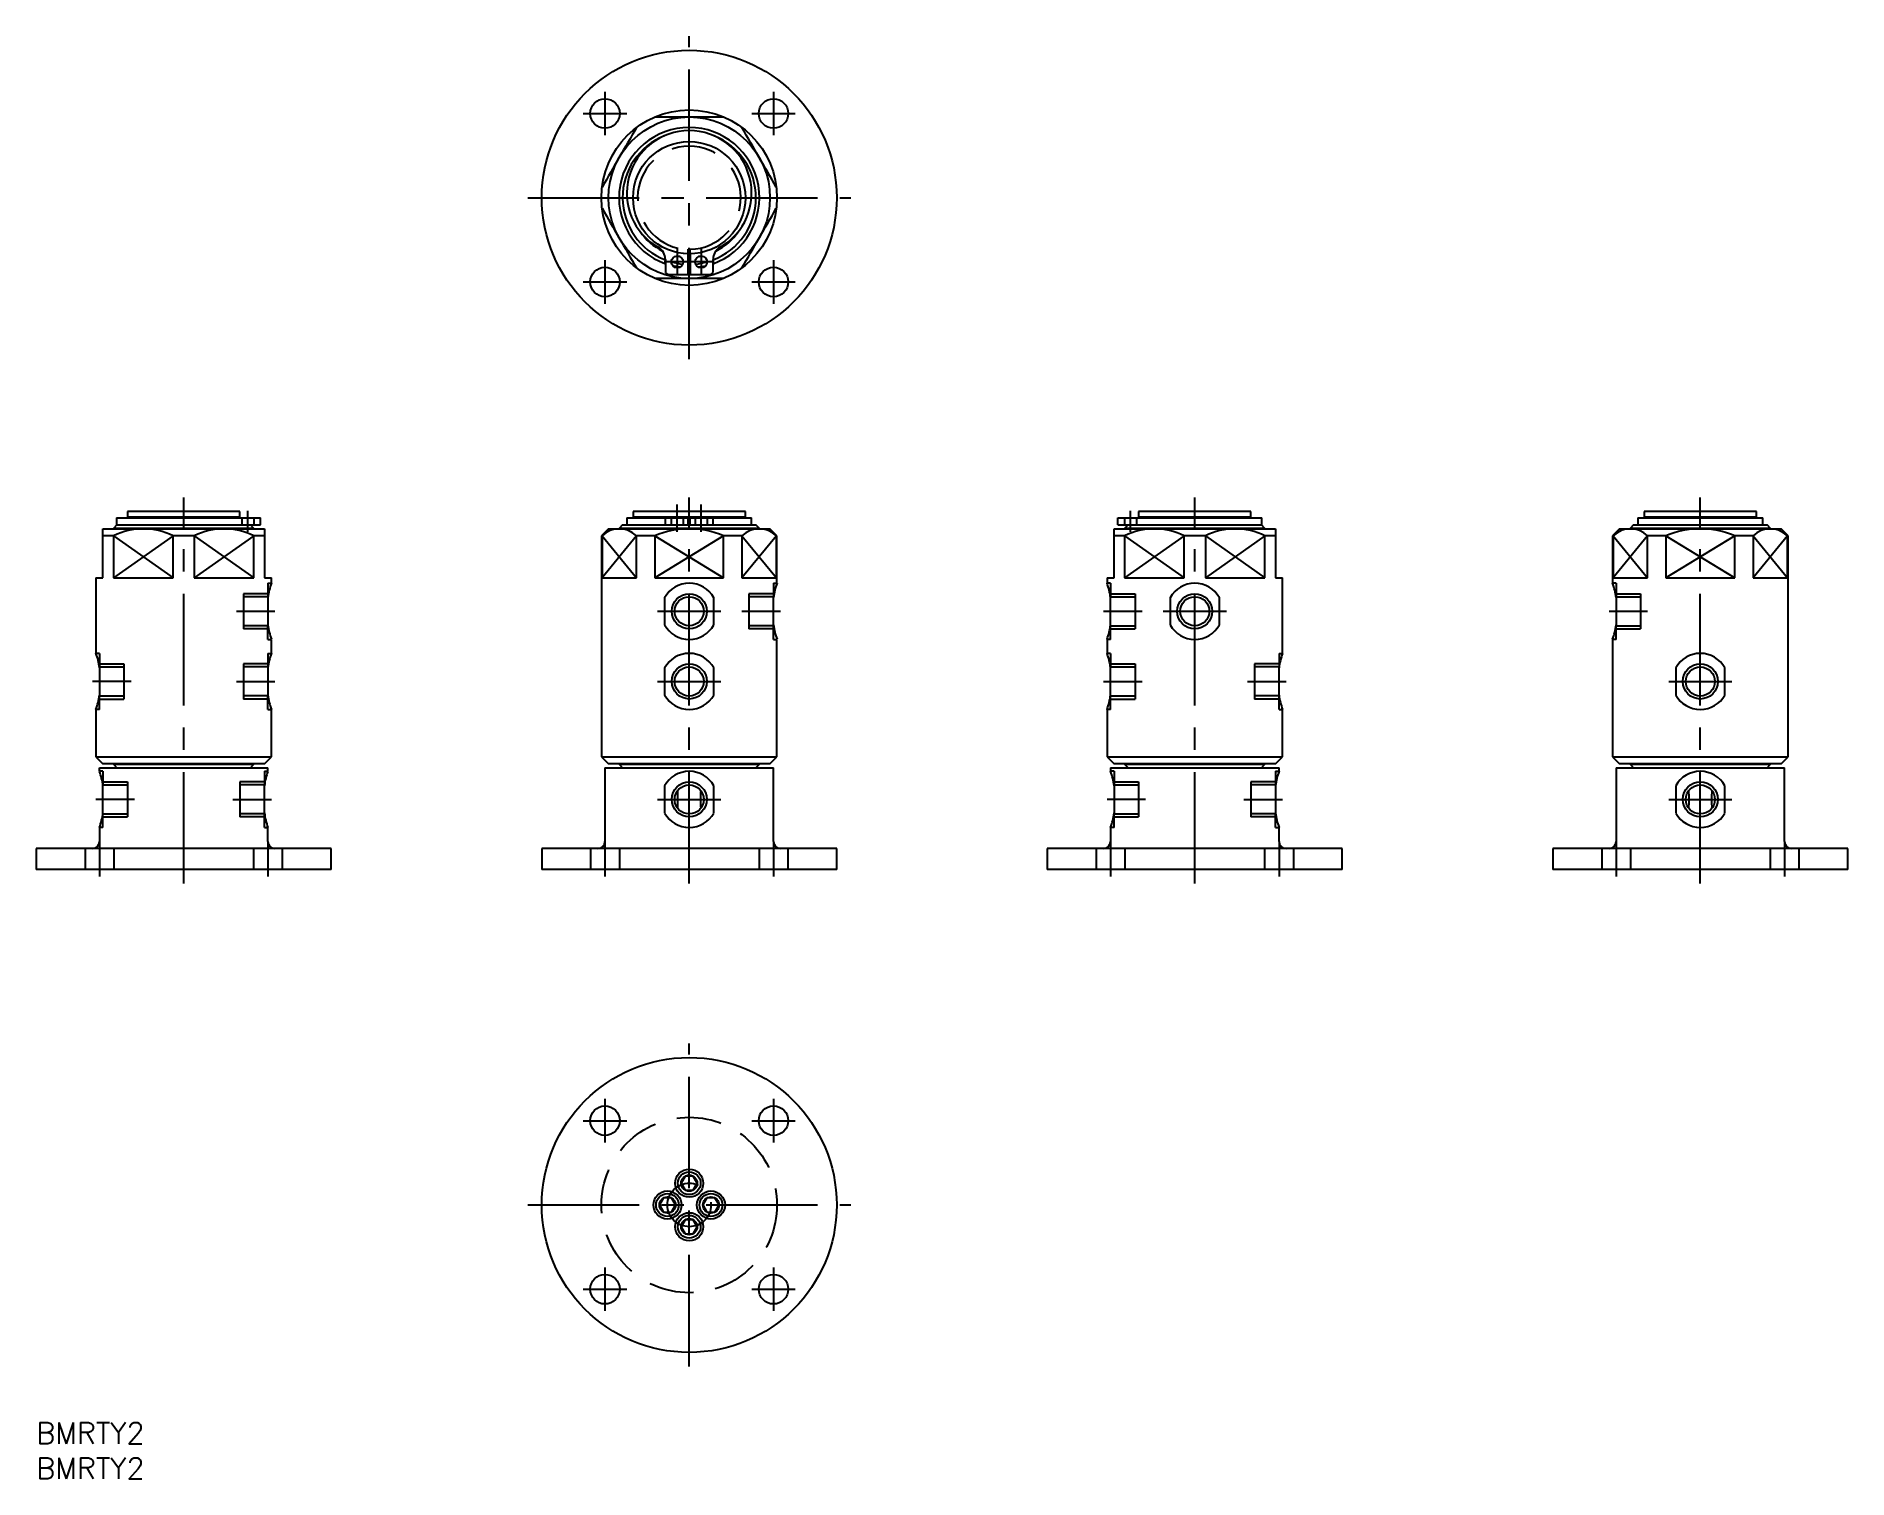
# Model space of a CAD drawing. Extents: x 0 to 258, y -8 to 197.
import ezdxf

# ---------------------------------------------------------------- set-up
doc = ezdxf.new("R2010")
doc.units = 0
doc.header["$LTSCALE"] = 0.5
doc.linetypes.add('CENTER', pattern=[50.8, 31.75, -6.35, 6.35, -6.35])
doc.linetypes.add('DASHED', pattern=[19.05, 12.7, -6.35])
for name, color, linetype in [('MSM_CENTER', 1, 'CENTER'), ('MSM_CONTINUOUS', 7, 'CONTINUOUS'), ('MSM_DASHED', 4, 'DASHED'), ('MSM_NARROW', 5, 'CONTINUOUS'), ('MSM_PART_NUMBER', 7, 'CONTINUOUS')]:
    doc.layers.add(name, color=color, linetype=linetype)
doc.styles.get("Standard").update_dxf_attribs({"font": 'txt.shx', "height": 3, "bigfont": 'bigfont.shx'})

# ---------------------------------------------------------------- blocks, each defined once
blk = doc.blocks.new('*U3')
at = {"layer": 'MSM_PART_NUMBER'}
blk.add_text('BMRTY2', height=3, dxfattribs=at).set_placement((0, -3))
blk = doc.blocks.new('*U4')
at = {"layer": 'MSM_PART_NUMBER'}
blk.add_text('BMRTY2', height=3, dxfattribs=at).set_placement((0, -8))

msp = doc.modelspace()

# ---------------------------------------------------------------- linework, layer by layer
at = {"layer": 'MSM_CENTER'}
for p, q in [((93, 151.48), (93, 197.48)), ((81, 189.58), (81, 183.38)), ((105, 189.58), (105, 183.38)), ((77.9, 186.48), (84.1, 186.48)), ((101.9, 186.48), (108.1, 186.48)), ((70, 174.48), (116, 174.48)), ((81, 165.58), (81, 159.38)), ((96.55, 165.33), (89.45, 165.33)), ((91.3, 167.18), (91.3, 163.48)), ((94.7, 167.18), (94.7, 163.48)), ((105, 165.58), (105, 159.38)), ((77.9, 162.48), (84.1, 162.48)), ((101.9, 162.48), (108.1, 162.48)), ((21, 76.77), (21, 131.77)), ((93, 76.77), (93, 131.77)), ((165, 76.77), (165, 131.77)), ((237, 76.77), (237, 131.77)), ((30.15, 126.87), (30.15, 129.87)), ((91.3, 126.87), (91.3, 130.77)), ((94.7, 126.87), (94.7, 130.77)), ((155.85, 126.87), (155.85, 129.87)), ((28.5, 115.57), (34, 115.57)), ((88.5, 115.57), (97.5, 115.57)), ((100.5, 115.57), (106, 115.57)), ((152, 115.57), (157.5, 115.57)), ((160.5, 115.57), (169.5, 115.57)), ((224, 115.57), (229.5, 115.57)), ((13.5, 105.57), (8, 105.57)), ((28.5, 105.57), (34, 105.57)), ((88.5, 105.57), (97.5, 105.57)), ((152, 105.57), (157.5, 105.57)), ((172.5, 105.57), (178, 105.57)), ((232.5, 105.57), (241.5, 105.57)), ((14, 88.77), (8.5, 88.77)), ((28, 88.77), (33.5, 88.77)), ((88.5, 88.77), (97.5, 88.77)), ((158, 88.77), (152.5, 88.77)), ((172, 88.77), (177.5, 88.77)), ((232.5, 88.77), (241.5, 88.77)), ((9, 82.77), (9, 77.77)), ((33, 82.77), (33, 77.77)), ((81, 82.77), (81, 77.77)), ((105, 82.77), (105, 77.77)), ((153, 82.77), (153, 77.77)), ((177, 82.77), (177, 77.77)), ((225, 82.77), (225, 77.77)), ((249, 82.77), (249, 77.77)), ((93, 8), (93, 54)), ((81, 46.1), (81, 39.9)), ((105, 46.1), (105, 39.9)), ((77.9, 43), (84.1, 43)), ((101.9, 43), (108.1, 43)), ((70, 31), (116, 31)), ((81, 22.1), (81, 15.9)), ((105, 22.1), (105, 15.9)), ((77.9, 19), (84.1, 19)), ((101.9, 19), (108.1, 19))]:
    msp.add_line(p, q, dxfattribs=at)
msp.add_circle((93, 31), 3.1, dxfattribs=at)
at = {"layer": 'MSM_CONTINUOUS'}
for p, q in [((89.6, 165.68), (89.6, 164.03)), ((91.7, 166.08), (91.2, 166.17)), ((92.85, 163.53), (92.85, 166.48)), ((93.15, 165.98), (92.85, 165.98)), ((93.15, 166.48), (93.15, 163.53)), ((94.8, 166.17), (94.3, 166.08)), ((96.4, 164.03), (96.4, 165.68)), ((90.1, 163.53), (92.85, 163.53)), ((90.87, 164.71), (90.67, 164.75)), ((91.68, 164.57), (90.87, 164.71)), ((92.85, 164.98), (93.15, 164.98)), ((93.15, 164.48), (92.85, 164.48)), ((93.15, 163.53), (95.9, 163.53)), ((95.03, 164.69), (94.32, 164.57)), ((95.33, 164.75), (95.03, 164.69)), ((29, 129.77), (13, 129.77)), ((13, 129.77), (13, 129.02)), ((13, 129.02), (29, 129.02)), ((13.4, 129.02), (13.4, 128.87)), ((28.6, 128.87), (28.6, 129.02)), ((29, 129.02), (29, 129.77)), ((101, 129.77), (85, 129.77)), ((85, 129.77), (85, 129.02)), ((85, 129.02), (101, 129.02)), ((85.4, 129.02), (85.4, 128.87)), ((100.6, 128.87), (100.6, 129.02)), ((101, 129.02), (101, 129.77)), ((173, 129.77), (157, 129.77)), ((157, 129.77), (157, 129.02)), ((157, 129.02), (173, 129.02)), ((157.4, 129.02), (157.4, 128.87)), ((172.6, 128.87), (172.6, 129.02)), ((173, 129.02), (173, 129.77)), ((245, 129.77), (229, 129.77)), ((229, 129.77), (229, 129.02)), ((229, 129.02), (245, 129.02)), ((229.4, 129.02), (229.4, 128.87)), ((244.6, 128.87), (244.6, 129.02)), ((245, 129.02), (245, 129.77)), ((9.5, 120.32), (9.5, 127.32)), ((9.5, 127.32), (32.5, 127.32)), ((11.5, 127.87), (11, 127.37)), ((31, 127.37), (11, 127.37)), ((11, 127.37), (11, 127.32)), ((11.45, 128.87), (31.95, 128.87)), ((11.45, 128.87), (11.45, 127.87)), ((11.45, 127.87), (31.95, 127.87)), ((31, 127.37), (30.5, 127.87)), ((31, 127.32), (31, 127.37)), ((31.95, 127.87), (31.95, 128.87)), ((32.5, 127.32), (32.5, 120.32)), ((81.5, 127.32), (80.5, 126.32)), ((81.5, 127.32), (104.5, 127.32)), ((83.5, 127.87), (83, 127.37)), ((103, 127.37), (83, 127.37)), ((83, 127.37), (83, 127.32)), ((83.5, 127.87), (102.5, 127.87)), ((84.13, 128.87), (92.85, 128.87)), ((84.13, 128.87), (84.13, 127.87)), ((89.6, 127.87), (89.6, 128.87)), ((92.85, 127.87), (92.85, 128.87)), ((93.15, 128.87), (101.87, 128.87)), ((93.15, 127.87), (93.15, 128.87)), ((96.4, 127.87), (96.4, 128.87)), ((101.87, 127.87), (101.87, 128.87)), ((103, 127.37), (102.5, 127.87)), ((103, 127.32), (103, 127.37)), ((105.5, 126.32), (104.5, 127.32)), ((153.5, 127.32), (176.5, 127.32)), ((153.5, 120.32), (153.5, 127.32)), ((154.05, 128.87), (174.55, 128.87)), ((154.05, 127.87), (154.05, 128.87)), ((154.05, 127.87), (174.55, 127.87)), ((155.5, 127.87), (155, 127.37)), ((175, 127.37), (155, 127.37)), ((155, 127.37), (155, 127.32)), ((175, 127.37), (174.5, 127.87)), ((174.55, 127.87), (174.55, 128.87)), ((175, 127.32), (175, 127.37)), ((176.5, 127.32), (176.5, 120.32)), ((225.5, 127.32), (224.5, 126.32)), ((225.5, 127.32), (248.5, 127.32)), ((227.5, 127.87), (227, 127.37)), ((247, 127.37), (227, 127.37)), ((227, 127.37), (227, 127.32)), ((227.5, 127.87), (246.5, 127.87)), ((228.11, 128.87), (245.89, 128.87)), ((228.11, 128.87), (228.11, 127.87)), ((245.89, 127.87), (245.89, 128.87)), ((247, 127.37), (246.5, 127.87)), ((247, 127.32), (247, 127.37)), ((249.5, 126.32), (248.5, 127.32)), ((11.01, 126.32), (9.5, 126.32)), ((11.01, 126.32), (11.01, 120.32)), ((19.49, 120.32), (19.49, 126.32)), ((22.51, 126.32), (19.49, 126.32)), ((22.51, 126.32), (22.51, 120.32)), ((30.99, 120.32), (30.99, 126.32)), ((32.5, 126.32), (30.99, 126.32)), ((80.5, 126.32), (80.5, 94.82)), ((80.59, 126.32), (80.5, 126.32)), ((80.59, 126.32), (80.59, 120.32)), ((85.49, 120.32), (85.49, 126.32)), ((88.1, 126.32), (85.49, 126.32)), ((88.1, 126.32), (88.1, 120.32)), ((97.9, 120.32), (97.9, 126.32)), ((100.51, 126.32), (97.9, 126.32)), ((100.51, 126.32), (100.51, 120.32)), ((105.41, 120.32), (105.41, 126.32)), ((105.5, 126.32), (105.41, 126.32)), ((105.5, 119.57), (105.5, 126.32)), ((155.01, 126.32), (153.5, 126.32)), ((155.01, 126.32), (155.01, 120.32)), ((163.49, 120.32), (163.49, 126.32)), ((166.51, 126.32), (163.49, 126.32)), ((166.51, 126.32), (166.51, 120.32)), ((174.99, 120.32), (174.99, 126.32)), ((176.5, 126.32), (174.99, 126.32)), ((224.5, 126.32), (224.5, 119.57)), ((224.59, 126.32), (224.5, 126.32)), ((224.59, 126.32), (224.59, 120.32)), ((229.49, 120.32), (229.49, 126.32)), ((232.1, 126.32), (229.49, 126.32)), ((232.1, 126.32), (232.1, 120.32)), ((241.9, 120.32), (241.9, 126.32)), ((244.51, 126.32), (241.9, 126.32)), ((244.51, 126.32), (244.51, 120.32)), ((249.41, 120.32), (249.41, 126.32)), ((249.5, 126.32), (249.41, 126.32)), ((249.5, 94.82), (249.5, 126.32)), ((8.5, 120.32), (8.5, 109.57)), ((8.5, 120.32), (9.5, 120.32)), ((11.01, 120.32), (19.49, 120.32)), ((22.51, 120.32), (30.99, 120.32)), ((32.5, 120.32), (33.5, 120.32)), ((33.5, 119.57), (33.5, 120.32)), ((80.59, 120.32), (85.49, 120.32)), ((88.1, 120.32), (97.9, 120.32)), ((100.51, 120.32), (105.41, 120.32)), ((152.5, 120.32), (153.5, 120.32)), ((152.5, 120.32), (152.5, 119.57)), ((155.01, 120.32), (163.49, 120.32)), ((166.51, 120.32), (174.99, 120.32)), ((176.5, 120.32), (177.5, 120.32)), ((177.5, 109.56), (177.5, 120.32)), ((224.59, 120.32), (229.49, 120.32)), ((232.1, 120.32), (241.9, 120.32)), ((244.51, 120.32), (249.41, 120.32)), ((33, 117.51), (33, 113.64)), ((89.5, 117.51), (89.5, 113.64)), ((96.5, 113.64), (96.5, 117.51)), ((105, 113.64), (105, 117.51)), ((153, 113.64), (153, 117.51)), ((161.5, 117.51), (161.5, 113.64)), ((168.5, 113.64), (168.5, 117.51)), ((225, 117.51), (225, 113.64)), ((33.5, 109.57), (33.5, 111.57)), ((105.5, 94.82), (105.5, 111.57)), ((152.5, 111.58), (152.5, 109.57)), ((224.5, 111.58), (224.5, 94.82)), ((9, 107.51), (9, 103.64)), ((33, 107.51), (33, 103.64)), ((89.5, 107.51), (89.5, 103.64)), ((96.5, 103.64), (96.5, 107.51)), ((153, 103.64), (153, 107.51)), ((177, 103.64), (177, 107.51)), ((233.5, 107.51), (233.5, 103.64)), ((240.5, 103.64), (240.5, 107.51)), ((8.5, 101.57), (8.5, 94.82)), ((33.5, 94.82), (33.5, 101.57)), ((152.5, 101.58), (152.5, 94.82)), ((177.5, 94.82), (177.5, 101.57)), ((8.5, 94.82), (33.5, 94.82)), ((8.5, 94.82), (9.5, 93.82)), ((9, 93.27), (33, 93.27)), ((9, 92.77), (9, 93.27)), ((32.5, 93.82), (9.5, 93.82)), ((11, 93.82), (11, 93.77)), ((11, 93.77), (31, 93.77)), ((11, 93.77), (11.5, 93.27)), ((30.5, 93.27), (31, 93.77)), ((31, 93.77), (31, 93.82)), ((32.5, 93.82), (33.5, 94.82)), ((33, 92.77), (33, 93.27)), ((80.5, 94.82), (105.5, 94.82)), ((80.5, 94.82), (81.5, 93.82)), ((81, 93.27), (105, 93.27)), ((81, 93.27), (81, 82.77)), ((104.5, 93.82), (81.5, 93.82)), ((83, 93.82), (83, 93.77)), ((83, 93.77), (103, 93.77)), ((83, 93.77), (83.5, 93.27)), ((102.5, 93.27), (103, 93.77)), ((103, 93.77), (103, 93.82)), ((104.5, 93.82), (105.5, 94.82)), ((105, 82.77), (105, 93.27)), ((152.5, 94.82), (177.5, 94.82)), ((152.5, 94.82), (153.5, 93.82)), ((153, 93.27), (177, 93.27)), ((153, 93.27), (153, 92.77)), ((176.5, 93.82), (153.5, 93.82)), ((155, 93.82), (155, 93.77)), ((155, 93.77), (175, 93.77)), ((155, 93.77), (155.5, 93.27)), ((174.5, 93.27), (175, 93.77)), ((175, 93.77), (175, 93.82)), ((176.5, 93.82), (177.5, 94.82)), ((177, 92.77), (177, 93.27)), ((224.5, 94.82), (249.5, 94.82)), ((224.5, 94.82), (225.5, 93.82)), ((225, 93.27), (249, 93.27)), ((225, 93.27), (225, 82.77)), ((248.5, 93.82), (225.5, 93.82)), ((227, 93.82), (227, 93.77)), ((227, 93.77), (247, 93.77)), ((227, 93.77), (227.5, 93.27)), ((246.5, 93.27), (247, 93.77)), ((247, 93.77), (247, 93.82)), ((248.5, 93.82), (249.5, 94.82)), ((249, 82.77), (249, 93.27)), ((9.5, 86.84), (9.5, 90.71)), ((32.5, 86.84), (32.5, 90.71)), ((89.5, 90.71), (89.5, 86.84)), ((96.5, 86.84), (96.5, 90.71)), ((153.5, 90.71), (153.5, 86.84)), ((176.5, 90.71), (176.5, 86.84)), ((233.5, 90.71), (233.5, 86.84)), ((240.5, 86.84), (240.5, 90.71)), ((9, 84.77), (9, 82.77)), ((33, 82.77), (33, 84.77)), ((153, 84.77), (153, 82.77)), ((177, 82.77), (177, 84.78)), ((42, 81.77), (0, 81.77)), ((0, 81.77), (0, 78.77)), ((42, 78.77), (42, 81.77)), ((114, 81.77), (72, 81.77)), ((72, 81.77), (72, 78.77)), ((114, 78.77), (114, 81.77)), ((186, 81.77), (144, 81.77)), ((144, 81.77), (144, 78.77)), ((186, 78.77), (186, 81.77)), ((258, 81.77), (216, 81.77)), ((216, 81.77), (216, 78.77)), ((258, 78.77), (258, 81.77)), ((42, 78.77), (0, 78.77)), ((114, 78.77), (72, 78.77)), ((186, 78.77), (144, 78.77)), ((258, 78.77), (216, 78.77)), ((92.42, 35.1), (91.85, 34.1)), ((91.85, 34.1), (92.42, 33.1)), ((93.57, 35.1), (92.42, 35.1)), ((94.15, 34.1), (93.57, 35.1)), ((93.57, 33.1), (94.15, 34.1)), ((89.33, 32), (88.75, 31)), ((88.75, 31), (89.33, 30)), ((90.47, 32), (89.33, 32)), ((91.05, 31), (90.47, 32)), ((90.47, 30), (91.05, 31)), ((92.42, 33.1), (93.57, 33.1)), ((95.53, 32), (94.95, 31)), ((94.95, 31), (95.53, 30)), ((96.67, 32), (95.53, 32)), ((97.25, 31), (96.67, 32)), ((96.67, 30), (97.25, 31)), ((89.33, 30), (90.47, 30)), ((92.42, 28.9), (91.85, 27.9)), ((93.57, 28.9), (92.42, 28.9)), ((94.15, 27.9), (93.57, 28.9)), ((95.53, 30), (96.67, 30)), ((91.85, 27.9), (92.42, 26.9)), ((92.42, 26.9), (93.57, 26.9)), ((93.57, 26.9), (94.15, 27.9))]:
    msp.add_line(p, q, dxfattribs=at)
for centre, radius in [((93, 174.48), 21), ((81, 186.48), 2.1), ((105, 186.48), 2.1), ((93, 174.48), 12.5), ((93, 174.48), 11.5), ((93, 174.48), 8), ((91.3, 165.33), 0.85), ((94.7, 165.33), 0.85), ((81, 162.48), 2.1), ((105, 162.48), 2.1), ((93, 115.57), 2.07), ((165, 115.57), 2.07), ((93, 105.57), 2.07), ((237, 105.57), 2.07), ((93, 88.77), 2.07), ((237, 88.77), 2.07), ((93, 31), 21), ((81, 43), 2.1), ((105, 43), 2.1), ((93, 34.1), 2), ((93, 34.1), 1.15), ((89.9, 31), 2), ((89.9, 31), 1.15), ((96.1, 31), 2), ((96.1, 31), 1.15), ((93, 27.9), 2), ((93, 27.9), 1.15), ((81, 19), 2.1), ((105, 19), 2.1)]:
    msp.add_circle(centre, radius, dxfattribs=at)
for centre, radius, start, end in [((83.58, 179460927.42), 179460741.44, 270.0000014429, 270.000004571), ((4758521.15, -2747102.04), 5494569.42, 149.9999783, 150.00008047), ((93, 174.48), 10, 289.8769, 250.1231), ((93, 174.48), 9.5, 111.6731, 249.029), ((93, 175.14), 8.89, 299.727, 240.273), ((93, 174.48), 9.5, 290.971, 68.3269), ((-20041599.78, -11570900.85), 23142164.24, 29.99998488, 30.000009138), ((4758522.13, 2747451.57), 5494570.56, 209.99991953, 210.0000217), ((-20041605.66, 11571253.2), 23142171.03, 329.999990862, 330.00001512), ((93, 174.48), 8.5, 214.4469, 243.5024), ((93, 174.48), 8.5, 296.4976, 325.5531), ((87.6, 165.68), 2, 0, 60.273), ((93, 174.48), 9.5, 254.4297, 264.5201), ((93, 174.48), 9.5, 275.4799, 285.5703), ((98.4, 165.68), 2, 119.727, 180), ((93, -36779.22), 36942.2, 89.992399, 90.007595), ((90.1, 164.03), 0.5, 180, 270), ((95.9, 164.03), 0.5, 270, 0), ((15.25, 117.82), 9.5, 63.4747, 116.5253), ((26.75, 117.82), 9.5, 63.4747, 116.5253), ((83.04, 123.82), 3.5, 45.5848, 134.4152), ((93, 114.82), 12.5, 66.9261, 113.0739), ((102.96, 123.82), 3.5, 45.5848, 134.4152), ((159.25, 117.82), 9.5, 63.4747, 116.5253), ((170.75, 117.82), 9.5, 63.4747, 116.5253), ((227.04, 123.82), 3.5, 45.5848, 134.4152), ((237, 114.82), 12.5, 66.9261, 113.0739), ((246.96, 123.82), 3.5, 45.5848, 134.4152), ((40.87, 116.7), 7.91, 158.6651, 174.0938), ((93, 115.57), 4, 28.955, 151.045), ((112.87, 116.7), 7.91, 158.6651, 174.0938), ((144.85, 116.63), 8.2, 6.182, 21.0591), ((165, 115.57), 4, 28.955, 151.045), ((216.85, 116.63), 8.2, 6.182, 21.0591), ((41.77, 114.67), 8.83, 186.7161, 200.5251), ((93, 115.57), 4, 208.955, 331.045), ((113.8, 114.68), 8.86, 186.736, 200.5052), ((144.85, 114.52), 8.2, 338.9409, 353.818), ((165, 115.57), 4, 208.955, 331.045), ((216.85, 114.52), 8.2, 338.9409, 353.818), ((1.13, 106.7), 7.91, 5.9062, 21.3349), ((40.87, 106.7), 7.91, 158.6651, 174.0938), ((93, 105.57), 4, 28.955, 151.045), ((144.85, 106.63), 8.2, 6.182, 21.0591), ((184.92, 106.67), 7.96, 158.6896, 173.9393), ((237, 105.57), 4, 28.955, 151.045), ((0.23, 104.67), 8.83, 339.4749, 353.2839), ((41.77, 104.67), 8.83, 186.7161, 200.5251), ((93, 105.57), 4, 208.955, 331.045), ((144.85, 104.52), 8.2, 338.9409, 353.818), ((185.47, 104.6), 8.52, 186.4625, 200.7786), ((237, 105.57), 4, 208.955, 331.045), ((1.58, 89.88), 7.96, 5.9604, 21.2808), ((40.42, 89.88), 7.96, 158.7192, 174.0396), ((93, 88.77), 4, 28.955, 151.045), ((145.35, 89.83), 8.2, 6.182, 21.0591), ((184.37, 89.9), 7.91, 158.6651, 174.0938), ((237, 88.77), 4, 28.955, 151.045), ((73, 88.77), 18.4, 356.0926, 3.9074), ((113, 88.77), 18.4, 176.0926, 183.9074), ((217, 88.77), 18.4, 356.0926, 3.9074), ((257, 88.77), 18.4, 176.0926, 183.9074), ((0.78, 87.86), 8.78, 339.4323, 353.3265), ((41.22, 87.86), 8.78, 186.6735, 200.5677), ((93, 88.77), 4, 208.955, 331.045), ((145.35, 87.72), 8.2, 338.9409, 353.818), ((185.03, 87.83), 8.59, 186.6196, 200.7516), ((237, 88.77), 4, 208.955, 331.045), ((8, 82.77), 1, 270, 0), ((34, 82.77), 1, 180, 270), ((80, 82.77), 1, 270, 0), ((106, 82.77), 1, 180, 270), ((152, 82.77), 1, 270, 0), ((178, 82.77), 1, 180, 270), ((224, 82.77), 1, 270, 0), ((250, 82.77), 1, 180, 270)]:
    msp.add_arc(centre, radius, start, end, dxfattribs=at)
at = {"layer": 'MSM_DASHED'}
for p, q in [((92.85, 166.48), (92.85, 167.13)), ((93.15, 166.48), (93.15, 167.13)), ((29.3, 128.87), (29.3, 127.87)), ((31, 128.87), (31, 127.87)), ((90.45, 128.87), (90.45, 127.87)), ((92.15, 128.87), (92.15, 127.87)), ((93.85, 128.87), (93.85, 127.87)), ((95.55, 128.87), (95.55, 127.87)), ((155, 128.87), (155, 127.87)), ((156.7, 128.87), (156.7, 127.87)), ((33, 119.57), (33, 117.51)), ((33, 119.57), (33.5, 119.57)), ((105, 119.57), (105, 117.51)), ((105, 119.57), (105.5, 119.57)), ((153, 119.57), (152.5, 119.57)), ((153, 119.57), (153, 117.51)), ((225, 119.57), (224.5, 119.57)), ((225, 119.57), (225, 117.51)), ((29.5, 118.07), (29.5, 113.07)), ((33, 118.07), (29.5, 118.07)), ((33, 117.64), (29.5, 117.64)), ((101.5, 118.07), (101.5, 113.07)), ((105, 118.07), (101.5, 118.07)), ((105, 117.64), (101.5, 117.64)), ((153, 118.07), (156.5, 118.07)), ((153, 117.64), (156.5, 117.64)), ((156.5, 118.07), (156.5, 113.07)), ((225, 118.07), (228.5, 118.07)), ((225, 117.64), (228.5, 117.64)), ((228.5, 118.07), (228.5, 113.07)), ((33, 111.57), (33, 113.64)), ((105, 111.57), (105, 113.64)), ((153, 111.57), (153, 113.64)), ((225, 111.57), (225, 113.64)), ((33, 113.51), (29.5, 113.51)), ((33, 113.07), (29.5, 113.07)), ((33, 111.57), (33.5, 111.57)), ((105, 113.51), (101.5, 113.51)), ((105, 113.07), (101.5, 113.07)), ((105, 111.57), (105.5, 111.57)), ((153, 111.57), (152.5, 111.57)), ((153, 113.51), (156.5, 113.51)), ((153, 113.07), (156.5, 113.07)), ((225, 111.57), (224.5, 111.57)), ((225, 113.51), (228.5, 113.51)), ((225, 113.07), (228.5, 113.07)), ((9, 109.57), (8.5, 109.57)), ((9, 109.57), (9, 107.51)), ((33, 109.57), (33, 107.51)), ((33, 109.57), (33.5, 109.57)), ((153, 109.57), (152.5, 109.57)), ((153, 109.57), (153, 107.51)), ((177, 109.57), (177, 107.51)), ((177, 109.57), (177.5, 109.57)), ((9, 108.07), (12.5, 108.07)), ((9, 107.64), (12.5, 107.64)), ((12.5, 108.07), (12.5, 103.07)), ((29.5, 108.07), (29.5, 103.07)), ((33, 108.07), (29.5, 108.07)), ((33, 107.64), (29.5, 107.64)), ((153, 108.07), (156.5, 108.07)), ((153, 107.64), (156.5, 107.64)), ((156.5, 108.07), (156.5, 103.07)), ((173.5, 108.07), (173.5, 103.07)), ((177, 108.07), (173.5, 108.07)), ((177, 107.64), (173.5, 107.64)), ((9, 101.57), (9, 103.64)), ((9, 103.51), (12.5, 103.51)), ((33, 103.51), (29.5, 103.51)), ((33, 101.57), (33, 103.64)), ((153, 101.57), (153, 103.64)), ((153, 103.51), (156.5, 103.51)), ((177, 103.51), (173.5, 103.51)), ((177, 101.57), (177, 103.64)), ((9, 101.57), (8.5, 101.57)), ((9, 103.07), (12.5, 103.07)), ((33, 103.07), (29.5, 103.07)), ((33, 101.57), (33.5, 101.57)), ((153, 101.57), (152.5, 101.57)), ((153, 103.07), (156.5, 103.07)), ((177, 103.07), (173.5, 103.07)), ((177, 101.57), (177.5, 101.57)), ((9.5, 92.77), (9, 92.77)), ((9.5, 92.77), (9.5, 90.71)), ((9.5, 91.27), (13, 91.27)), ((9.5, 90.84), (13, 90.84)), ((13, 91.27), (13, 86.27)), ((29, 91.27), (29, 86.27)), ((32.5, 91.27), (29, 91.27)), ((32.5, 90.84), (29, 90.84)), ((32.5, 92.77), (32.5, 90.71)), ((32.5, 92.77), (33, 92.77)), ((153.5, 92.77), (153, 92.77)), ((153.5, 92.77), (153.5, 90.71)), ((153.5, 91.27), (157, 91.27)), ((153.5, 90.84), (157, 90.84)), ((157, 91.27), (157, 86.27)), ((173, 91.27), (173, 86.27)), ((176.5, 91.27), (173, 91.27)), ((176.5, 90.84), (173, 90.84)), ((176.5, 92.77), (176.5, 90.71)), ((176.5, 92.77), (177, 92.77)), ((9.5, 84.77), (9.5, 86.84)), ((9.5, 86.71), (13, 86.71)), ((9.5, 86.27), (13, 86.27)), ((32.5, 86.71), (29, 86.71)), ((32.5, 86.27), (29, 86.27)), ((32.5, 84.77), (32.5, 86.84)), ((153.5, 84.77), (153.5, 86.84)), ((153.5, 86.71), (157, 86.71)), ((153.5, 86.27), (157, 86.27)), ((176.5, 86.71), (173, 86.71)), ((176.5, 86.27), (173, 86.27)), ((176.5, 84.77), (176.5, 86.84)), ((9.5, 84.77), (9, 84.77)), ((32.5, 84.77), (33, 84.77)), ((153.5, 84.77), (153, 84.77)), ((176.5, 84.77), (177, 84.77)), ((6.95, 81.77), (6.95, 78.77)), ((11.05, 81.77), (11.05, 78.77)), ((30.95, 81.77), (30.95, 78.77)), ((35.05, 81.77), (35.05, 78.77)), ((78.95, 81.77), (78.95, 78.77)), ((83.05, 81.77), (83.05, 78.77)), ((102.95, 81.77), (102.95, 78.77)), ((107.05, 81.77), (107.05, 78.77)), ((150.95, 81.77), (150.95, 78.77)), ((155.05, 81.77), (155.05, 78.77)), ((174.95, 81.77), (174.95, 78.77)), ((179.05, 81.77), (179.05, 78.77)), ((222.95, 81.77), (222.95, 78.77)), ((227.05, 81.77), (227.05, 78.77)), ((246.95, 81.77), (246.95, 78.77)), ((251.05, 81.77), (251.05, 78.77))]:
    msp.add_line(p, q, dxfattribs=at)
msp.add_circle((93, 31), 12.5, dxfattribs=at)
msp.add_arc((93, 174.48), 7.35, 271.146, 268.854, dxfattribs=at)
at = {"layer": 'MSM_NARROW'}
for p, q in [((11.01, 126.32), (19.49, 120.32)), ((19.49, 126.32), (11.01, 120.32)), ((22.51, 126.32), (30.99, 120.32)), ((30.99, 126.32), (22.51, 120.32)), ((80.59, 126.32), (85.49, 120.32)), ((85.49, 126.32), (80.59, 120.32)), ((88.1, 126.32), (97.9, 120.32)), ((97.9, 126.32), (88.1, 120.32)), ((100.51, 126.32), (105.41, 120.32)), ((105.41, 126.32), (100.51, 120.32)), ((155.01, 126.32), (163.49, 120.32)), ((163.49, 126.32), (155.01, 120.32)), ((166.51, 126.32), (174.99, 120.32)), ((174.99, 126.32), (166.51, 120.32)), ((224.59, 126.32), (229.49, 120.32)), ((229.49, 126.32), (224.59, 120.32)), ((232.1, 126.32), (241.9, 120.32)), ((241.9, 126.32), (232.1, 120.32)), ((244.51, 126.32), (249.41, 120.32)), ((249.41, 126.32), (244.51, 120.32))]:
    msp.add_line(p, q, dxfattribs=at)
for centre, radius in [((93, 115.57), 2.5), ((165, 115.57), 2.5), ((93, 105.57), 2.5), ((237, 105.57), 2.5), ((93, 88.77), 2.5), ((237, 88.77), 2.5), ((93, 34.1), 1.62), ((89.9, 31), 1.62), ((96.1, 31), 1.62), ((93, 27.9), 1.62)]:
    msp.add_circle(centre, radius, dxfattribs=at)

# ---------------------------------------------------------------- block references
at = {"layer": 'MSM_CONTINUOUS'}
for name in ['*U3', '*U4']:
    msp.add_blockref(name, (0, 0), dxfattribs=at)

doc.saveas('drawing.dxf')
